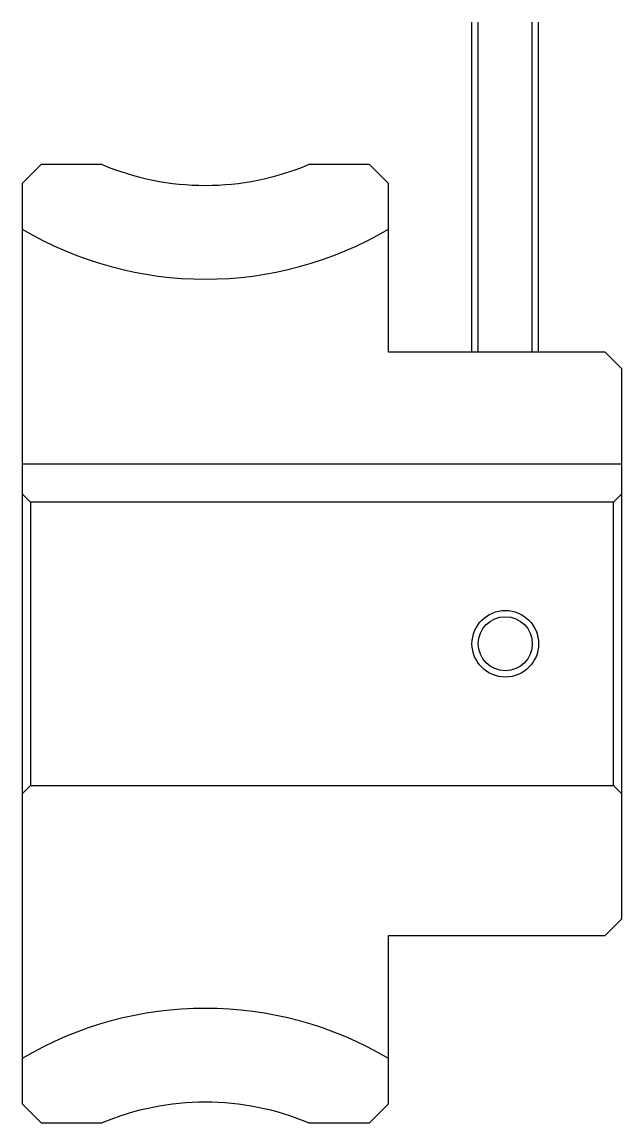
# Model space of a CAD drawing. Header units: metres. Extents: x 81 to 232, y 66 to 132.
# Drawn here: x 81.3 to 117.3, y 65.7 to 131.8 of the extents above.
import ezdxf

# ---------------------------------------------------------------- set-up
doc = ezdxf.new("R2010")
doc.units = ezdxf.units.M

msp = doc.modelspace()

# ---------------------------------------------------------------- linework, layer by layer
at = {"color": 4}
for p, q in [((81.30645, 105.275818), (117.30645, 105.275818)), ((117.30645, 103.475815), (116.80645, 102.975815)), ((81.30645, 85.475815), (81.80645, 85.975815)), ((117.30645, 85.475815), (116.80645, 85.975815))]:
    msp.add_line(p, q, dxfattribs=at)
for points in [[(108.30645, 111.975815), (108.30645, 131.775818)], [(108.686447, 111.975815), (108.686447, 131.775818)], [(111.926453, 111.975815), (111.926453, 131.775818)], [(112.30645, 111.975815), (112.30645, 131.775818)], [(86.106651, 123.225815), (82.451614, 123.225815), (81.30645, 122.080658), (81.30645, 85.475815)], [(103.30645, 111.975815), (103.30645, 122.080658), (102.161285, 123.225815), (98.506248, 123.225815)], [(103.30645, 76.975815), (116.30645, 76.975815), (117.30645, 77.975815), (117.30645, 110.975815), (116.30645, 111.975815), (103.30645, 111.975815)], [(81.30645, 103.475815), (81.80645, 102.975815), (81.80645, 85.975815), (116.80645, 85.975815), (116.80645, 102.975815), (81.80645, 102.975815)], [(81.30645, 85.475815), (81.30645, 66.870972), (82.451614, 65.725815), (86.106651, 65.725815)], [(98.506248, 65.725815), (102.161285, 65.725815), (103.30645, 66.870972), (103.30645, 76.975815)]]:
    msp.add_lwpolyline(points, dxfattribs=at)
at = {"color": 7}
msp.add_circle((110.30645, 94.475815), 2, dxfattribs=at)
at = {"color": 4}
msp.add_circle((110.30645, 94.475815), 1.62, dxfattribs=at)
for centre, radius, start, end in [((92.30645, 137.975815), 16, 247.20175188, 292.79824812), ((92.30645, 137.975815), 21.625, 239.42468661, 300.57531339), ((92.30645, 50.975815), 21.625, 59.42468661, 120.57531339), ((92.30645, 50.975815), 16, 67.20175188, 112.79824812)]:
    msp.add_arc(centre, radius, start, end, dxfattribs=at)

doc.saveas('drawing.dxf')
